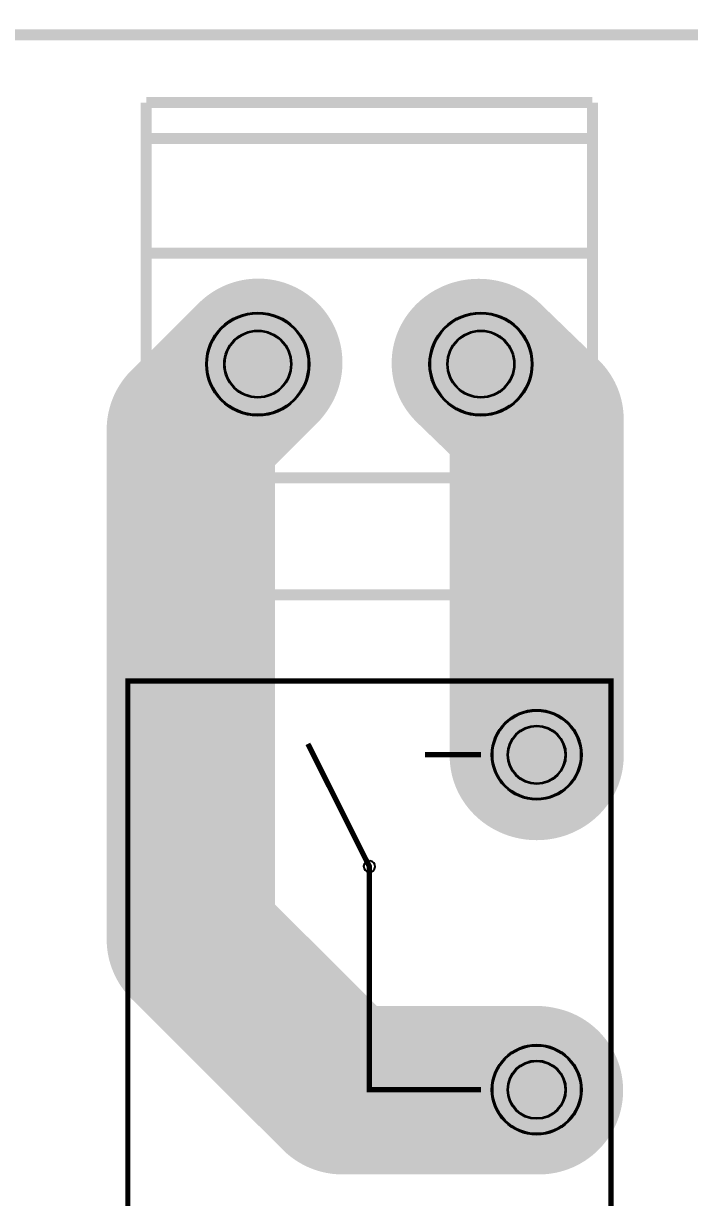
# Model space of a CAD drawing. Extents: x 165 to 5832, y -705 to 3005.
# Drawn here: x 2290 to 2887, y 1953 to 3005 of the extents above; entities that cross this region are included whole.
import ezdxf

# ---------------------------------------------------------------- set-up
doc = ezdxf.new("R2010")
doc.units = 9
for name, color, linetype, true_color in [('BoardOutLine', 7, 'Continuous', 0xff00ff), ('BottomLayer', 7, 'Continuous', 0x0000ff), ('BottomPasteMaskLayer', 7, 'Continuous', 0x800000), ('BottomSolderMaskLayer', 7, 'Continuous', 0xaa00ff), ('Multi-Layer', 7, 'Continuous', 0xc0c0c0), ('TopSilkLayer', 7, 'Continuous', 0xffcc00), ('TopSolderMaskLayer', 7, 'Continuous', 0x800080)]:
    doc.layers.add(name, color=color, linetype=linetype, true_color=true_color)

msp = doc.modelspace()

# ---------------------------------------------------------------- hatches: boundary and pattern name
at = {"layer": 'BottomLayer'}
for points in [[(2750, 1975), (2575, 1975), (2572.546000000002, 1975.0400000000009), (2570.095000000001, 1975.161), (2567.649000000005, 1975.3609999999971), (2565.2109999999957, 1975.6419999999998), (2562.782999999996, 1976.0020000000004), (2560.368000000002, 1976.440999999999), (2557.9690000000046, 1976.9590000000026), (2555.589, 1977.5560000000005), (2553.2289999999994, 1978.2289999999994), (2550.892000000007, 1978.9800000000032), (2548.5810000000056, 1979.8070000000007), (2546.298999999999, 1980.7090000000026), (2544.0469999999987, 1981.6850000000013), (2541.827999999994, 1982.734999999997), (2539.645000000004, 1983.8559999999998), (2537.5, 1985.0480000000025), (2535.394999999997, 1986.3099999999977), (2533.332000000002, 1987.6399999999994), (2531.3139999999985, 1989.036), (2529.3430000000008, 1990.4979999999996), (2527.421000000002, 1992.0240000000013), (2525.548999999999, 1993.6119999999974), (2523.7309999999998, 1995.2599999999984), (2521.967000000004, 1996.9670000000006), (2386.967000000004, 2131.9670000000006), (2385.2599999999948, 2133.7309999999998), (2383.612000000001, 2135.548999999999), (2382.024000000005, 2137.4209999999985), (2380.4979999999996, 2139.3430000000008), (2379.035999999993, 2141.314000000002), (2377.6399999999994, 2143.332000000002), (2376.310000000005, 2145.394999999997), (2375.047999999995, 2147.5), (2373.8559999999998, 2149.6450000000004), (2372.7350000000006, 2151.8280000000013), (2371.6849999999977, 2154.0469999999987), (2370.7089999999953, 2156.298999999999), (2369.8070000000007, 2158.5809999999983), (2368.980000000003, 2160.892), (2368.2289999999994, 2163.2289999999994), (2367.556000000004, 2165.589), (2366.9589999999953, 2167.9689999999973), (2366.441000000006, 2170.3679999999986), (2366.0020000000004, 2172.7829999999994), (2365.642, 2175.2109999999993), (2365.3610000000044, 2177.6490000000013), (2365.161, 2180.095000000001), (2365.040000000001, 2182.546000000002), (2365, 2185), (2365, 2640), (2365.040000000001, 2642.453999999998), (2365.161, 2644.904999999999), (2365.3610000000044, 2647.3509999999987), (2365.642, 2649.7890000000007), (2366.0020000000004, 2652.2170000000006), (2366.441000000006, 2654.6320000000014), (2366.9589999999953, 2657.0310000000027), (2367.556000000004, 2659.411), (2368.2289999999994, 2661.7710000000006), (2368.980000000003, 2664.108), (2369.8070000000007, 2666.4190000000017), (2370.7089999999953, 2668.701000000001), (2371.6849999999977, 2670.9530000000013), (2372.7350000000006, 2673.1719999999987), (2373.8559999999998, 2675.3549999999996), (2375.047999999995, 2677.5), (2376.310000000005, 2679.605000000003), (2377.6399999999994, 2681.667999999998), (2379.035999999993, 2683.685999999998), (2380.4979999999996, 2685.6569999999992), (2382.024000000005, 2687.5790000000015), (2383.612000000001, 2689.451000000001), (2385.2599999999948, 2691.2690000000002), (2386.967000000004, 2693.0329999999994), (2446.967000000004, 2753.0329999999994), (2448.7309999999998, 2754.7400000000016), (2450.548999999999, 2756.3880000000026), (2452.421000000002, 2757.9759999999987), (2454.3430000000008, 2759.501), (2456.3139999999985, 2760.964), (2458.332000000002, 2762.3600000000006), (2460.394999999997, 2763.6900000000023), (2462.5, 2764.9519999999975), (2464.645000000004, 2766.1440000000002), (2466.827999999994, 2767.265000000003), (2469.0469999999987, 2768.3149999999987), (2471.298999999999, 2769.2909999999974), (2473.5810000000056, 2770.1929999999993), (2475.892000000007, 2771.019999999997), (2478.2289999999994, 2771.7710000000006), (2480.589, 2772.4439999999995), (2482.9690000000046, 2773.0409999999974), (2485.368000000002, 2773.559000000001), (2487.782999999996, 2773.9979999999996), (2490.2109999999957, 2774.358), (2492.649000000005, 2774.639000000003), (2495.095000000001, 2774.839), (2497.546000000002, 2774.959999999999), (2500, 2775), (2502.453999999998, 2774.959999999999), (2504.904999999999, 2774.839), (2507.350999999995, 2774.639000000003), (2509.7890000000043, 2774.358), (2512.217000000004, 2773.9979999999996), (2514.631999999998, 2773.559000000001), (2517.0309999999954, 2773.0409999999974), (2519.411, 2772.4439999999995), (2521.7710000000006, 2771.7710000000006), (2524.107999999993, 2771.019999999997), (2526.4189999999944, 2770.1929999999993), (2528.701000000001, 2769.2909999999974), (2530.9530000000013, 2768.3149999999987), (2533.172000000006, 2767.265000000003), (2535.354999999996, 2766.1440000000002), (2537.5, 2764.9519999999975), (2539.605000000003, 2763.6900000000023), (2541.667999999998, 2762.3600000000006), (2543.6860000000015, 2760.9630000000034), (2545.6569999999992, 2759.501), (2547.578999999998, 2757.9759999999987), (2549.451000000001, 2756.3880000000026), (2551.2690000000002, 2754.7400000000016), (2553.032999999996, 2753.0329999999994), (2554.7400000000052, 2751.2690000000002), (2556.387999999999, 2749.451000000001), (2557.975999999995, 2747.5790000000015), (2559.501000000004, 2745.6569999999992), (2560.9630000000034, 2743.685999999998), (2562.3600000000006, 2741.667999999998), (2563.689999999995, 2739.605000000003), (2564.952000000005, 2737.5), (2566.1440000000002, 2735.3549999999996), (2567.2649999999994, 2733.1719999999987), (2568.3150000000023, 2730.9530000000013), (2569.2910000000047, 2728.701000000001), (2570.1929999999993, 2726.4190000000017), (2571.019999999997, 2724.108), (2571.7710000000006, 2721.7710000000006), (2572.443999999996, 2719.411), (2573.0410000000047, 2717.0310000000027), (2573.558999999994, 2714.6320000000014), (2573.9979999999996, 2712.2170000000006), (2574.358, 2709.7890000000007), (2574.6389999999956, 2707.3509999999987), (2574.839, 2704.904999999999), (2574.959999999999, 2702.453999999998), (2575, 2700), (2574.959999999999, 2697.546000000002), (2574.839, 2695.095000000001), (2574.6389999999956, 2692.6490000000013), (2574.358, 2690.2109999999993), (2573.9979999999996, 2687.7829999999994), (2573.558999999994, 2685.3679999999986), (2573.0410000000047, 2682.9689999999973), (2572.443999999996, 2680.589), (2571.7710000000006, 2678.2289999999994), (2571.019999999997, 2675.892), (2570.1929999999993, 2673.5809999999983), (2569.2910000000047, 2671.298999999999), (2568.3150000000023, 2669.0469999999987), (2567.2649999999994, 2666.8280000000013), (2566.1440000000002, 2664.6450000000004), (2564.952000000005, 2662.5), (2563.689999999995, 2660.394999999997), (2562.3600000000006, 2658.332000000002), (2560.964000000007, 2656.314000000002), (2559.501000000004, 2654.3430000000008), (2557.975999999995, 2652.4209999999985), (2556.387999999999, 2650.548999999999), (2554.7400000000052, 2648.7309999999998), (2553.032999999996, 2646.9670000000006), (2515, 2608.934000000001), (2515, 2216.065999999999), (2606.065999999999, 2125), (2750, 2125), (2752.453999999998, 2124.959999999999), (2754.904999999999, 2124.839), (2757.350999999995, 2124.639000000003), (2759.7890000000043, 2124.358), (2762.217000000004, 2123.9979999999996), (2764.631999999998, 2123.559000000001), (2767.0309999999954, 2123.0409999999974), (2769.411, 2122.4439999999995), (2771.7710000000006, 2121.7710000000006), (2774.107999999993, 2121.019999999997), (2776.4189999999944, 2120.1929999999993), (2778.701000000001, 2119.2909999999974), (2780.9530000000013, 2118.3149999999987), (2783.172000000006, 2117.265000000003), (2785.354999999996, 2116.1440000000002), (2787.5, 2114.9519999999975), (2789.605000000003, 2113.6900000000023), (2791.667999999998, 2112.3600000000006), (2793.6860000000015, 2110.964), (2795.6569999999992, 2109.5020000000004), (2797.578999999998, 2107.9759999999987), (2799.451000000001, 2106.3880000000026), (2801.2690000000002, 2104.7400000000016), (2803.032999999996, 2103.0329999999994), (2804.7400000000052, 2101.2690000000002), (2806.387999999999, 2099.451000000001), (2807.975999999995, 2097.5790000000015), (2809.5020000000004, 2095.6569999999992), (2810.964000000007, 2093.685999999998), (2812.3600000000006, 2091.667999999998), (2813.689999999995, 2089.605000000003), (2814.952000000005, 2087.5), (2816.1440000000002, 2085.3549999999996), (2817.2649999999994, 2083.1719999999987), (2818.3150000000023, 2080.9530000000013), (2819.2910000000047, 2078.701000000001), (2820.1929999999993, 2076.4190000000017), (2821.019999999997, 2074.108), (2821.7710000000006, 2071.7710000000006), (2822.443999999996, 2069.411), (2823.0410000000047, 2067.0310000000027), (2823.558999999994, 2064.6320000000014), (2823.9979999999996, 2062.2170000000006), (2824.358, 2059.7890000000007), (2824.6389999999956, 2057.3509999999987), (2824.839, 2054.904999999999), (2824.959999999999, 2052.453999999998), (2825, 2050), (2824.959999999999, 2047.546000000002), (2824.839, 2045.0950000000012), (2824.6389999999956, 2042.6490000000013), (2824.358, 2040.2109999999993), (2823.9979999999996, 2037.7829999999994), (2823.558999999994, 2035.3679999999986), (2823.0410000000047, 2032.9689999999973), (2822.443999999996, 2030.589), (2821.7710000000006, 2028.2289999999994), (2821.019999999997, 2025.8919999999998), (2820.1929999999993, 2023.5809999999983), (2819.2910000000047, 2021.298999999999), (2818.3150000000023, 2019.0469999999987), (2817.2649999999994, 2016.8280000000013), (2816.1440000000002, 2014.6450000000004), (2814.952000000005, 2012.5), (2813.689999999995, 2010.3949999999968), (2812.3600000000006, 2008.3320000000022), (2810.964000000007, 2006.3140000000021), (2809.5020000000004, 2004.3430000000008), (2807.975999999995, 2002.4209999999985), (2806.387999999999, 2000.548999999999), (2804.7400000000052, 1998.7309999999998), (2803.032999999996, 1996.9670000000006), (2801.2690000000002, 1995.2599999999984), (2799.451000000001, 1993.6119999999974), (2797.578999999998, 1992.0240000000013), (2795.6569999999992, 1990.4979999999996), (2793.6860000000015, 1989.036), (2791.667999999998, 1987.6399999999994), (2789.605000000003, 1986.3099999999977), (2787.5, 1985.0480000000025), (2785.354999999996, 1983.8559999999998), (2783.172000000006, 1982.734999999997), (2780.9530000000013, 1981.6850000000013), (2778.701000000001, 1980.7090000000026), (2776.4189999999944, 1979.8070000000007), (2774.107999999993, 1978.9800000000032), (2771.7710000000006, 1978.2289999999994), (2769.411, 1977.5560000000005), (2767.0309999999954, 1976.9590000000026), (2764.631999999998, 1976.440999999999), (2762.217000000004, 1976.0020000000004), (2759.7890000000043, 1975.6419999999998), (2757.350999999995, 1975.3609999999971), (2754.904999999999, 1975.161), (2752.453999999998, 1975.0400000000009), (2750, 1975)], [(2675, 2350), (2675, 2618.9289999999964), (2646.9619999999995, 2646.9670000000006), (2645.2549999999974, 2648.7309999999998), (2643.6070000000036, 2650.548999999999), (2642.0190000000002, 2652.4209999999985), (2640.493999999999, 2654.3430000000008), (2639.0310000000027, 2656.314000000002), (2637.635000000002, 2658.332000000002), (2636.3050000000003, 2660.394999999997), (2635.042999999998, 2662.5), (2633.8510000000024, 2664.6450000000004), (2632.730000000003, 2666.8280000000013), (2631.679999999993, 2669.0469999999987), (2630.703999999998, 2671.298999999999), (2629.801999999996, 2673.5809999999983), (2628.9749999999985, 2675.892), (2628.224000000002, 2678.2289999999994), (2627.5510000000068, 2680.589), (2626.953999999998, 2682.9689999999973), (2626.4360000000015, 2685.3679999999986), (2625.9969999999958, 2687.7829999999994), (2625.636999999995, 2690.2109999999993), (2625.3559999999998, 2692.6490000000013), (2625.1559999999954, 2695.095000000001), (2625.034999999996, 2697.546000000002), (2624.9949999999953, 2700), (2625.034999999996, 2702.453999999998), (2625.1559999999954, 2704.904999999999), (2625.3559999999998, 2707.3509999999987), (2625.636999999995, 2709.7890000000007), (2625.9969999999958, 2712.2170000000006), (2626.4360000000015, 2714.6320000000014), (2626.953999999998, 2717.0310000000027), (2627.5510000000068, 2719.411), (2628.224000000002, 2721.7710000000006), (2628.9749999999985, 2724.108), (2629.801999999996, 2726.4190000000017), (2630.703999999998, 2728.701000000001), (2631.679999999993, 2730.9530000000013), (2632.730000000003, 2733.1719999999987), (2633.8510000000024, 2735.3549999999996), (2635.042999999998, 2737.5), (2636.3050000000003, 2739.605000000003), (2637.635000000002, 2741.667999999998), (2639.0319999999992, 2743.685999999998), (2640.493999999999, 2745.6569999999992), (2642.0190000000002, 2747.5790000000015), (2643.6070000000036, 2749.451000000001), (2645.2549999999974, 2751.2690000000002), (2646.9619999999995, 2753.0329999999994), (2648.725999999995, 2754.7400000000016), (2650.5440000000017, 2756.3880000000026), (2652.4160000000047, 2757.9759999999987), (2654.337999999996, 2759.501), (2656.309000000001, 2760.9630000000034), (2658.3269999999975, 2762.3600000000006), (2660.3899999999994, 2763.6900000000023), (2662.4949999999953, 2764.9519999999975), (2664.6399999999994, 2766.1440000000002), (2666.823000000004, 2767.265000000003), (2669.0420000000013, 2768.3149999999987), (2671.2939999999944, 2769.2909999999974), (2673.576000000001, 2770.1929999999993), (2675.8870000000024, 2771.019999999997), (2678.224000000002, 2771.7710000000006), (2680.5840000000026, 2772.4439999999995), (2682.964, 2773.0409999999974), (2685.3629999999976, 2773.559000000001), (2687.7779999999984, 2773.9979999999996), (2690.2059999999983, 2774.358), (2692.6440000000002, 2774.639000000003), (2695.0899999999965, 2774.839), (2697.5409999999974, 2774.959999999999), (2699.9949999999953, 2775), (2702.4489999999932, 2774.959999999999), (2704.899999999994, 2774.839), (2707.3459999999977, 2774.639000000003), (2709.7839999999997, 2774.358), (2712.2119999999995, 2773.9979999999996), (2714.6270000000004, 2773.559000000001), (2717.025999999998, 2773.0409999999974), (2719.4060000000027, 2772.4439999999995), (2721.765999999996, 2771.7710000000006), (2724.1029999999955, 2771.019999999997), (2726.4140000000043, 2770.1929999999993), (2728.6959999999963, 2769.2909999999974), (2730.9479999999967, 2768.3149999999987), (2733.1670000000013, 2767.265000000003), (2735.3499999999985, 2766.1440000000002), (2737.4949999999953, 2764.9519999999975), (2739.5999999999985, 2763.6900000000023), (2741.6630000000005, 2762.3600000000006), (2743.680999999997, 2760.964), (2745.652000000002, 2759.501), (2747.574000000008, 2757.9759999999987), (2749.4459999999963, 2756.3880000000026), (2751.264000000003, 2754.7400000000016), (2753.0280000000057, 2753.0329999999994), (2803.032999999996, 2703.0279999999984), (2804.7400000000052, 2701.264000000003), (2806.387999999999, 2699.4459999999963), (2807.975999999995, 2697.5740000000005), (2809.5020000000004, 2695.652000000002), (2810.964000000007, 2693.6810000000005), (2812.3600000000006, 2691.6630000000005), (2813.689999999995, 2689.5999999999985), (2814.952000000005, 2687.494999999999), (2816.1440000000002, 2685.3499999999985), (2817.2649999999994, 2683.1669999999976), (2818.3150000000023, 2680.9479999999967), (2819.2910000000047, 2678.696), (2820.1929999999993, 2676.4140000000007), (2821.019999999997, 2674.102999999999), (2821.7710000000006, 2671.765999999996), (2822.443999999996, 2669.405999999999), (2823.0410000000047, 2667.0260000000017), (2823.558999999994, 2664.6270000000004), (2823.9979999999996, 2662.2119999999995), (2824.358, 2659.7839999999997), (2824.6389999999956, 2657.3459999999977), (2824.839, 2654.899999999998), (2824.959999999999, 2652.4490000000005), (2825, 2649.994999999999), (2825, 2350), (2824.959999999999, 2347.546000000002), (2824.839, 2345.095000000001), (2824.6389999999956, 2342.6490000000013), (2824.358, 2340.2109999999993), (2823.9979999999996, 2337.7829999999994), (2823.558999999994, 2335.3679999999986), (2823.0410000000047, 2332.9689999999973), (2822.443999999996, 2330.589), (2821.7710000000006, 2328.2289999999994), (2821.019999999997, 2325.892), (2820.1929999999993, 2323.5809999999983), (2819.2910000000047, 2321.298999999999), (2818.3150000000023, 2319.0469999999987), (2817.2649999999994, 2316.8280000000013), (2816.1440000000002, 2314.6450000000004), (2814.952000000005, 2312.5), (2813.689999999995, 2310.394999999997), (2812.3600000000006, 2308.332000000002), (2810.964000000007, 2306.314000000002), (2809.5020000000004, 2304.3430000000008), (2807.975999999995, 2302.4209999999985), (2806.387999999999, 2300.548999999999), (2804.7400000000052, 2298.7309999999998), (2803.032999999996, 2296.9670000000006), (2801.2690000000002, 2295.2599999999984), (2799.451000000001, 2293.6119999999974), (2797.578999999998, 2292.0240000000013), (2795.6569999999992, 2290.4979999999996), (2793.6860000000015, 2289.036), (2791.667999999998, 2287.6399999999994), (2789.605000000003, 2286.3099999999977), (2787.5, 2285.0480000000025), (2785.354999999996, 2283.8559999999998), (2783.172000000006, 2282.734999999997), (2780.9530000000013, 2281.6850000000013), (2778.701000000001, 2280.7090000000026), (2776.4189999999944, 2279.8070000000007), (2774.107999999993, 2278.980000000003), (2771.7710000000006, 2278.2289999999994), (2769.411, 2277.5560000000005), (2767.0309999999954, 2276.9590000000026), (2764.631999999998, 2276.440999999999), (2762.217000000004, 2276.0020000000004), (2759.7890000000043, 2275.642), (2757.350999999995, 2275.360999999997), (2754.904999999999, 2275.161), (2752.453999999998, 2275.040000000001), (2750, 2275), (2747.546000000002, 2275.040000000001), (2745.095000000001, 2275.161), (2742.649000000005, 2275.360999999997), (2740.2109999999957, 2275.642), (2737.782999999996, 2276.0020000000004), (2735.368000000002, 2276.440999999999), (2732.9690000000046, 2276.9590000000026), (2730.589, 2277.5560000000005), (2728.2289999999994, 2278.2289999999994), (2725.892000000007, 2278.980000000003), (2723.5810000000056, 2279.8070000000007), (2721.298999999999, 2280.7090000000026), (2719.0469999999987, 2281.6850000000013), (2716.827999999994, 2282.734999999997), (2714.645000000004, 2283.8559999999998), (2712.5, 2285.0480000000025), (2710.394999999997, 2286.3099999999977), (2708.332000000002, 2287.6399999999994), (2706.3139999999985, 2289.036), (2704.3430000000008, 2290.4979999999996), (2702.421000000002, 2292.0240000000013), (2700.548999999999, 2293.6119999999974), (2698.7309999999998, 2295.2599999999984), (2696.967000000004, 2296.9670000000006), (2695.2599999999948, 2298.7309999999998), (2693.612000000001, 2300.548999999999), (2692.024000000005, 2302.4209999999985), (2690.4979999999996, 2304.3430000000008), (2689.035999999993, 2306.314000000002), (2687.6399999999994, 2308.332000000002), (2686.310000000005, 2310.394999999997), (2685.047999999995, 2312.5), (2683.8559999999998, 2314.6450000000004), (2682.7350000000006, 2316.8280000000013), (2681.6849999999977, 2319.0469999999987), (2680.7089999999953, 2321.298999999999), (2679.8070000000007, 2323.5809999999983), (2678.980000000003, 2325.892), (2678.2289999999994, 2328.2289999999994), (2677.556000000004, 2330.589), (2676.9589999999953, 2332.9689999999973), (2676.441000000006, 2335.3679999999986), (2676.0020000000004, 2337.7829999999994), (2675.642, 2340.2109999999993), (2675.3610000000044, 2342.6490000000013), (2675.161, 2345.095000000001), (2675.040000000001, 2347.546000000002), (2675, 2350)]]:
    msp.add_hatch(color=256, dxfattribs=at).paths.add_polyline_path(points)
at = {"layer": 'BottomPasteMaskLayer'}
for points in [[(2750, 1975), (2575, 1975), (2572.546000000002, 1975.0400000000009), (2570.095000000001, 1975.161), (2567.649000000005, 1975.3609999999971), (2565.2109999999957, 1975.6419999999998), (2562.782999999996, 1976.0020000000004), (2560.368000000002, 1976.440999999999), (2557.9690000000046, 1976.9590000000026), (2555.589, 1977.5560000000005), (2553.2289999999994, 1978.2289999999994), (2550.892000000007, 1978.9800000000032), (2548.5810000000056, 1979.8070000000007), (2546.298999999999, 1980.7090000000026), (2544.0469999999987, 1981.6850000000013), (2541.827999999994, 1982.734999999997), (2539.645000000004, 1983.8559999999998), (2537.5, 1985.0480000000025), (2535.394999999997, 1986.3099999999977), (2533.332000000002, 1987.6399999999994), (2531.3139999999985, 1989.036), (2529.3430000000008, 1990.4979999999996), (2527.421000000002, 1992.0240000000013), (2525.548999999999, 1993.6119999999974), (2523.7309999999998, 1995.2599999999984), (2521.967000000004, 1996.9670000000006), (2386.967000000004, 2131.9670000000006), (2385.2599999999948, 2133.7309999999998), (2383.612000000001, 2135.548999999999), (2382.024000000005, 2137.4209999999985), (2380.4979999999996, 2139.3430000000008), (2379.035999999993, 2141.314000000002), (2377.6399999999994, 2143.332000000002), (2376.310000000005, 2145.394999999997), (2375.047999999995, 2147.5), (2373.8559999999998, 2149.6450000000004), (2372.7350000000006, 2151.8280000000013), (2371.6849999999977, 2154.0469999999987), (2370.7089999999953, 2156.298999999999), (2369.8070000000007, 2158.5809999999983), (2368.980000000003, 2160.892), (2368.2289999999994, 2163.2289999999994), (2367.556000000004, 2165.589), (2366.9589999999953, 2167.9689999999973), (2366.441000000006, 2170.3679999999986), (2366.0020000000004, 2172.7829999999994), (2365.642, 2175.2109999999993), (2365.3610000000044, 2177.6490000000013), (2365.161, 2180.095000000001), (2365.040000000001, 2182.546000000002), (2365, 2185), (2365, 2640), (2365.040000000001, 2642.453999999998), (2365.161, 2644.904999999999), (2365.3610000000044, 2647.3509999999987), (2365.642, 2649.7890000000007), (2366.0020000000004, 2652.2170000000006), (2366.441000000006, 2654.6320000000014), (2366.9589999999953, 2657.0310000000027), (2367.556000000004, 2659.411), (2368.2289999999994, 2661.7710000000006), (2368.980000000003, 2664.108), (2369.8070000000007, 2666.4190000000017), (2370.7089999999953, 2668.701000000001), (2371.6849999999977, 2670.9530000000013), (2372.7350000000006, 2673.1719999999987), (2373.8559999999998, 2675.3549999999996), (2375.047999999995, 2677.5), (2376.310000000005, 2679.605000000003), (2377.6399999999994, 2681.667999999998), (2379.035999999993, 2683.685999999998), (2380.4979999999996, 2685.6569999999992), (2382.024000000005, 2687.5790000000015), (2383.612000000001, 2689.451000000001), (2385.2599999999948, 2691.2690000000002), (2386.967000000004, 2693.0329999999994), (2446.967000000004, 2753.0329999999994), (2448.7309999999998, 2754.7400000000016), (2450.548999999999, 2756.3880000000026), (2452.421000000002, 2757.9759999999987), (2454.3430000000008, 2759.501), (2456.3139999999985, 2760.964), (2458.332000000002, 2762.3600000000006), (2460.394999999997, 2763.6900000000023), (2462.5, 2764.9519999999975), (2464.645000000004, 2766.1440000000002), (2466.827999999994, 2767.265000000003), (2469.0469999999987, 2768.3149999999987), (2471.298999999999, 2769.2909999999974), (2473.5810000000056, 2770.1929999999993), (2475.892000000007, 2771.019999999997), (2478.2289999999994, 2771.7710000000006), (2480.589, 2772.4439999999995), (2482.9690000000046, 2773.0409999999974), (2485.368000000002, 2773.559000000001), (2487.782999999996, 2773.9979999999996), (2490.2109999999957, 2774.358), (2492.649000000005, 2774.639000000003), (2495.095000000001, 2774.839), (2497.546000000002, 2774.959999999999), (2500, 2775), (2502.453999999998, 2774.959999999999), (2504.904999999999, 2774.839), (2507.350999999995, 2774.639000000003), (2509.7890000000043, 2774.358), (2512.217000000004, 2773.9979999999996), (2514.631999999998, 2773.559000000001), (2517.0309999999954, 2773.0409999999974), (2519.411, 2772.4439999999995), (2521.7710000000006, 2771.7710000000006), (2524.107999999993, 2771.019999999997), (2526.4189999999944, 2770.1929999999993), (2528.701000000001, 2769.2909999999974), (2530.9530000000013, 2768.3149999999987), (2533.172000000006, 2767.265000000003), (2535.354999999996, 2766.1440000000002), (2537.5, 2764.9519999999975), (2539.605000000003, 2763.6900000000023), (2541.667999999998, 2762.3600000000006), (2543.6860000000015, 2760.9630000000034), (2545.6569999999992, 2759.501), (2547.578999999998, 2757.9759999999987), (2549.451000000001, 2756.3880000000026), (2551.2690000000002, 2754.7400000000016), (2553.032999999996, 2753.0329999999994), (2554.7400000000052, 2751.2690000000002), (2556.387999999999, 2749.451000000001), (2557.975999999995, 2747.5790000000015), (2559.501000000004, 2745.6569999999992), (2560.9630000000034, 2743.685999999998), (2562.3600000000006, 2741.667999999998), (2563.689999999995, 2739.605000000003), (2564.952000000005, 2737.5), (2566.1440000000002, 2735.3549999999996), (2567.2649999999994, 2733.1719999999987), (2568.3150000000023, 2730.9530000000013), (2569.2910000000047, 2728.701000000001), (2570.1929999999993, 2726.4190000000017), (2571.019999999997, 2724.108), (2571.7710000000006, 2721.7710000000006), (2572.443999999996, 2719.411), (2573.0410000000047, 2717.0310000000027), (2573.558999999994, 2714.6320000000014), (2573.9979999999996, 2712.2170000000006), (2574.358, 2709.7890000000007), (2574.6389999999956, 2707.3509999999987), (2574.839, 2704.904999999999), (2574.959999999999, 2702.453999999998), (2575, 2700), (2574.959999999999, 2697.546000000002), (2574.839, 2695.095000000001), (2574.6389999999956, 2692.6490000000013), (2574.358, 2690.2109999999993), (2573.9979999999996, 2687.7829999999994), (2573.558999999994, 2685.3679999999986), (2573.0410000000047, 2682.9689999999973), (2572.443999999996, 2680.589), (2571.7710000000006, 2678.2289999999994), (2571.019999999997, 2675.892), (2570.1929999999993, 2673.5809999999983), (2569.2910000000047, 2671.298999999999), (2568.3150000000023, 2669.0469999999987), (2567.2649999999994, 2666.8280000000013), (2566.1440000000002, 2664.6450000000004), (2564.952000000005, 2662.5), (2563.689999999995, 2660.394999999997), (2562.3600000000006, 2658.332000000002), (2560.964000000007, 2656.314000000002), (2559.501000000004, 2654.3430000000008), (2557.975999999995, 2652.4209999999985), (2556.387999999999, 2650.548999999999), (2554.7400000000052, 2648.7309999999998), (2553.032999999996, 2646.9670000000006), (2515, 2608.934000000001), (2515, 2216.065999999999), (2606.065999999999, 2125), (2750, 2125), (2752.453999999998, 2124.959999999999), (2754.904999999999, 2124.839), (2757.350999999995, 2124.639000000003), (2759.7890000000043, 2124.358), (2762.217000000004, 2123.9979999999996), (2764.631999999998, 2123.559000000001), (2767.0309999999954, 2123.0409999999974), (2769.411, 2122.4439999999995), (2771.7710000000006, 2121.7710000000006), (2774.107999999993, 2121.019999999997), (2776.4189999999944, 2120.1929999999993), (2778.701000000001, 2119.2909999999974), (2780.9530000000013, 2118.3149999999987), (2783.172000000006, 2117.265000000003), (2785.354999999996, 2116.1440000000002), (2787.5, 2114.9519999999975), (2789.605000000003, 2113.6900000000023), (2791.667999999998, 2112.3600000000006), (2793.6860000000015, 2110.964), (2795.6569999999992, 2109.5020000000004), (2797.578999999998, 2107.9759999999987), (2799.451000000001, 2106.3880000000026), (2801.2690000000002, 2104.7400000000016), (2803.032999999996, 2103.0329999999994), (2804.7400000000052, 2101.2690000000002), (2806.387999999999, 2099.451000000001), (2807.975999999995, 2097.5790000000015), (2809.5020000000004, 2095.6569999999992), (2810.964000000007, 2093.685999999998), (2812.3600000000006, 2091.667999999998), (2813.689999999995, 2089.605000000003), (2814.952000000005, 2087.5), (2816.1440000000002, 2085.3549999999996), (2817.2649999999994, 2083.1719999999987), (2818.3150000000023, 2080.9530000000013), (2819.2910000000047, 2078.701000000001), (2820.1929999999993, 2076.4190000000017), (2821.019999999997, 2074.108), (2821.7710000000006, 2071.7710000000006), (2822.443999999996, 2069.411), (2823.0410000000047, 2067.0310000000027), (2823.558999999994, 2064.6320000000014), (2823.9979999999996, 2062.2170000000006), (2824.358, 2059.7890000000007), (2824.6389999999956, 2057.3509999999987), (2824.839, 2054.904999999999), (2824.959999999999, 2052.453999999998), (2825, 2050), (2824.959999999999, 2047.546000000002), (2824.839, 2045.0950000000012), (2824.6389999999956, 2042.6490000000013), (2824.358, 2040.2109999999993), (2823.9979999999996, 2037.7829999999994), (2823.558999999994, 2035.3679999999986), (2823.0410000000047, 2032.9689999999973), (2822.443999999996, 2030.589), (2821.7710000000006, 2028.2289999999994), (2821.019999999997, 2025.8919999999998), (2820.1929999999993, 2023.5809999999983), (2819.2910000000047, 2021.298999999999), (2818.3150000000023, 2019.0469999999987), (2817.2649999999994, 2016.8280000000013), (2816.1440000000002, 2014.6450000000004), (2814.952000000005, 2012.5), (2813.689999999995, 2010.3949999999968), (2812.3600000000006, 2008.3320000000022), (2810.964000000007, 2006.3140000000021), (2809.5020000000004, 2004.3430000000008), (2807.975999999995, 2002.4209999999985), (2806.387999999999, 2000.548999999999), (2804.7400000000052, 1998.7309999999998), (2803.032999999996, 1996.9670000000006), (2801.2690000000002, 1995.2599999999984), (2799.451000000001, 1993.6119999999974), (2797.578999999998, 1992.0240000000013), (2795.6569999999992, 1990.4979999999996), (2793.6860000000015, 1989.036), (2791.667999999998, 1987.6399999999994), (2789.605000000003, 1986.3099999999977), (2787.5, 1985.0480000000025), (2785.354999999996, 1983.8559999999998), (2783.172000000006, 1982.734999999997), (2780.9530000000013, 1981.6850000000013), (2778.701000000001, 1980.7090000000026), (2776.4189999999944, 1979.8070000000007), (2774.107999999993, 1978.9800000000032), (2771.7710000000006, 1978.2289999999994), (2769.411, 1977.5560000000005), (2767.0309999999954, 1976.9590000000026), (2764.631999999998, 1976.440999999999), (2762.217000000004, 1976.0020000000004), (2759.7890000000043, 1975.6419999999998), (2757.350999999995, 1975.3609999999971), (2754.904999999999, 1975.161), (2752.453999999998, 1975.0400000000009), (2750, 1975)], [(2675, 2350), (2675, 2618.9289999999964), (2646.9619999999995, 2646.9670000000006), (2645.2549999999974, 2648.7309999999998), (2643.6070000000036, 2650.548999999999), (2642.0190000000002, 2652.4209999999985), (2640.493999999999, 2654.3430000000008), (2639.0310000000027, 2656.314000000002), (2637.635000000002, 2658.332000000002), (2636.3050000000003, 2660.394999999997), (2635.042999999998, 2662.5), (2633.8510000000024, 2664.6450000000004), (2632.730000000003, 2666.8280000000013), (2631.679999999993, 2669.0469999999987), (2630.703999999998, 2671.298999999999), (2629.801999999996, 2673.5809999999983), (2628.9749999999985, 2675.892), (2628.224000000002, 2678.2289999999994), (2627.5510000000068, 2680.589), (2626.953999999998, 2682.9689999999973), (2626.4360000000015, 2685.3679999999986), (2625.9969999999958, 2687.7829999999994), (2625.636999999995, 2690.2109999999993), (2625.3559999999998, 2692.6490000000013), (2625.1559999999954, 2695.095000000001), (2625.034999999996, 2697.546000000002), (2624.9949999999953, 2700), (2625.034999999996, 2702.453999999998), (2625.1559999999954, 2704.904999999999), (2625.3559999999998, 2707.3509999999987), (2625.636999999995, 2709.7890000000007), (2625.9969999999958, 2712.2170000000006), (2626.4360000000015, 2714.6320000000014), (2626.953999999998, 2717.0310000000027), (2627.5510000000068, 2719.411), (2628.224000000002, 2721.7710000000006), (2628.9749999999985, 2724.108), (2629.801999999996, 2726.4190000000017), (2630.703999999998, 2728.701000000001), (2631.679999999993, 2730.9530000000013), (2632.730000000003, 2733.1719999999987), (2633.8510000000024, 2735.3549999999996), (2635.042999999998, 2737.5), (2636.3050000000003, 2739.605000000003), (2637.635000000002, 2741.667999999998), (2639.0319999999992, 2743.685999999998), (2640.493999999999, 2745.6569999999992), (2642.0190000000002, 2747.5790000000015), (2643.6070000000036, 2749.451000000001), (2645.2549999999974, 2751.2690000000002), (2646.9619999999995, 2753.0329999999994), (2648.725999999995, 2754.7400000000016), (2650.5440000000017, 2756.3880000000026), (2652.4160000000047, 2757.9759999999987), (2654.337999999996, 2759.501), (2656.309000000001, 2760.9630000000034), (2658.3269999999975, 2762.3600000000006), (2660.3899999999994, 2763.6900000000023), (2662.4949999999953, 2764.9519999999975), (2664.6399999999994, 2766.1440000000002), (2666.823000000004, 2767.265000000003), (2669.0420000000013, 2768.3149999999987), (2671.2939999999944, 2769.2909999999974), (2673.576000000001, 2770.1929999999993), (2675.8870000000024, 2771.019999999997), (2678.224000000002, 2771.7710000000006), (2680.5840000000026, 2772.4439999999995), (2682.964, 2773.0409999999974), (2685.3629999999976, 2773.559000000001), (2687.7779999999984, 2773.9979999999996), (2690.2059999999983, 2774.358), (2692.6440000000002, 2774.639000000003), (2695.0899999999965, 2774.839), (2697.5409999999974, 2774.959999999999), (2699.9949999999953, 2775), (2702.4489999999932, 2774.959999999999), (2704.899999999994, 2774.839), (2707.3459999999977, 2774.639000000003), (2709.7839999999997, 2774.358), (2712.2119999999995, 2773.9979999999996), (2714.6270000000004, 2773.559000000001), (2717.025999999998, 2773.0409999999974), (2719.4060000000027, 2772.4439999999995), (2721.765999999996, 2771.7710000000006), (2724.1029999999955, 2771.019999999997), (2726.4140000000043, 2770.1929999999993), (2728.6959999999963, 2769.2909999999974), (2730.9479999999967, 2768.3149999999987), (2733.1670000000013, 2767.265000000003), (2735.3499999999985, 2766.1440000000002), (2737.4949999999953, 2764.9519999999975), (2739.5999999999985, 2763.6900000000023), (2741.6630000000005, 2762.3600000000006), (2743.680999999997, 2760.964), (2745.652000000002, 2759.501), (2747.574000000008, 2757.9759999999987), (2749.4459999999963, 2756.3880000000026), (2751.264000000003, 2754.7400000000016), (2753.0280000000057, 2753.0329999999994), (2803.032999999996, 2703.0279999999984), (2804.7400000000052, 2701.264000000003), (2806.387999999999, 2699.4459999999963), (2807.975999999995, 2697.5740000000005), (2809.5020000000004, 2695.652000000002), (2810.964000000007, 2693.6810000000005), (2812.3600000000006, 2691.6630000000005), (2813.689999999995, 2689.5999999999985), (2814.952000000005, 2687.494999999999), (2816.1440000000002, 2685.3499999999985), (2817.2649999999994, 2683.1669999999976), (2818.3150000000023, 2680.9479999999967), (2819.2910000000047, 2678.696), (2820.1929999999993, 2676.4140000000007), (2821.019999999997, 2674.102999999999), (2821.7710000000006, 2671.765999999996), (2822.443999999996, 2669.405999999999), (2823.0410000000047, 2667.0260000000017), (2823.558999999994, 2664.6270000000004), (2823.9979999999996, 2662.2119999999995), (2824.358, 2659.7839999999997), (2824.6389999999956, 2657.3459999999977), (2824.839, 2654.899999999998), (2824.959999999999, 2652.4490000000005), (2825, 2649.994999999999), (2825, 2350), (2824.959999999999, 2347.546000000002), (2824.839, 2345.095000000001), (2824.6389999999956, 2342.6490000000013), (2824.358, 2340.2109999999993), (2823.9979999999996, 2337.7829999999994), (2823.558999999994, 2335.3679999999986), (2823.0410000000047, 2332.9689999999973), (2822.443999999996, 2330.589), (2821.7710000000006, 2328.2289999999994), (2821.019999999997, 2325.892), (2820.1929999999993, 2323.5809999999983), (2819.2910000000047, 2321.298999999999), (2818.3150000000023, 2319.0469999999987), (2817.2649999999994, 2316.8280000000013), (2816.1440000000002, 2314.6450000000004), (2814.952000000005, 2312.5), (2813.689999999995, 2310.394999999997), (2812.3600000000006, 2308.332000000002), (2810.964000000007, 2306.314000000002), (2809.5020000000004, 2304.3430000000008), (2807.975999999995, 2302.4209999999985), (2806.387999999999, 2300.548999999999), (2804.7400000000052, 2298.7309999999998), (2803.032999999996, 2296.9670000000006), (2801.2690000000002, 2295.2599999999984), (2799.451000000001, 2293.6119999999974), (2797.578999999998, 2292.0240000000013), (2795.6569999999992, 2290.4979999999996), (2793.6860000000015, 2289.036), (2791.667999999998, 2287.6399999999994), (2789.605000000003, 2286.3099999999977), (2787.5, 2285.0480000000025), (2785.354999999996, 2283.8559999999998), (2783.172000000006, 2282.734999999997), (2780.9530000000013, 2281.6850000000013), (2778.701000000001, 2280.7090000000026), (2776.4189999999944, 2279.8070000000007), (2774.107999999993, 2278.980000000003), (2771.7710000000006, 2278.2289999999994), (2769.411, 2277.5560000000005), (2767.0309999999954, 2276.9590000000026), (2764.631999999998, 2276.440999999999), (2762.217000000004, 2276.0020000000004), (2759.7890000000043, 2275.642), (2757.350999999995, 2275.360999999997), (2754.904999999999, 2275.161), (2752.453999999998, 2275.040000000001), (2750, 2275), (2747.546000000002, 2275.040000000001), (2745.095000000001, 2275.161), (2742.649000000005, 2275.360999999997), (2740.2109999999957, 2275.642), (2737.782999999996, 2276.0020000000004), (2735.368000000002, 2276.440999999999), (2732.9690000000046, 2276.9590000000026), (2730.589, 2277.5560000000005), (2728.2289999999994, 2278.2289999999994), (2725.892000000007, 2278.980000000003), (2723.5810000000056, 2279.8070000000007), (2721.298999999999, 2280.7090000000026), (2719.0469999999987, 2281.6850000000013), (2716.827999999994, 2282.734999999997), (2714.645000000004, 2283.8559999999998), (2712.5, 2285.0480000000025), (2710.394999999997, 2286.3099999999977), (2708.332000000002, 2287.6399999999994), (2706.3139999999985, 2289.036), (2704.3430000000008, 2290.4979999999996), (2702.421000000002, 2292.0240000000013), (2700.548999999999, 2293.6119999999974), (2698.7309999999998, 2295.2599999999984), (2696.967000000004, 2296.9670000000006), (2695.2599999999948, 2298.7309999999998), (2693.612000000001, 2300.548999999999), (2692.024000000005, 2302.4209999999985), (2690.4979999999996, 2304.3430000000008), (2689.035999999993, 2306.314000000002), (2687.6399999999994, 2308.332000000002), (2686.310000000005, 2310.394999999997), (2685.047999999995, 2312.5), (2683.8559999999998, 2314.6450000000004), (2682.7350000000006, 2316.8280000000013), (2681.6849999999977, 2319.0469999999987), (2680.7089999999953, 2321.298999999999), (2679.8070000000007, 2323.5809999999983), (2678.980000000003, 2325.892), (2678.2289999999994, 2328.2289999999994), (2677.556000000004, 2330.589), (2676.9589999999953, 2332.9689999999973), (2676.441000000006, 2335.3679999999986), (2676.0020000000004, 2337.7829999999994), (2675.642, 2340.2109999999993), (2675.3610000000044, 2342.6490000000013), (2675.161, 2345.095000000001), (2675.040000000001, 2347.546000000002), (2675, 2350)]]:
    msp.add_hatch(color=256, dxfattribs=at).paths.add_polyline_path(points)
at = {"layer": 'BottomSolderMaskLayer'}
for points in [[(2752, 1974.086246153849), (2575.8709677419392, 1974.086246153849), (2573.401135483873, 1974.1263692307657), (2570.934322580644, 1974.24774153846), (2568.4725419354872, 1974.448356923076), (2566.0188129032176, 1974.7302215384625), (2563.575148387099, 1975.0913292307669), (2561.1445677419324, 1975.53168), (2558.730090322584, 1976.0512738461548), (2556.3347354838697, 1976.6501107692275), (2553.9595096774283, 1977.3251815384647), (2551.607432258068, 1978.0784923076935), (2549.281522580648, 1978.908036923076), (2546.9847999999984, 1979.8128123076967), (2544.7182709677436, 1980.7918153846185), (2542.484954838699, 1981.845046153845), (2540.287870967739, 1982.9694953846192), (2538.129032258068, 1984.165163076923), (2536.0104516128995, 1985.4310461538444), (2533.9341419354896, 1986.765138461542), (2531.9031225806393, 1988.1654338461558), (2529.919406451605, 1989.6319323076896), (2527.9850064516213, 1991.1626276923125), (2526.1009290322545, 1992.7555138461503), (2524.2711999999956, 1994.408584615383), (2522.4958193548446, 1996.1208369230771), (2386.6248516129053, 2131.536221538463), (2384.9068387096777, 2133.305649230766), (2383.2482064516153, 2135.129243076921), (2381.649961290321, 2137.007003076924), (2380.114116129036, 2138.9349169230773), (2378.6426838709667, 2140.9119815384656), (2377.2376774193544, 2142.936190769233), (2375.8990967741993, 2145.005538461537), (2374.6289548387067, 2147.117015384614), (2373.429264516126, 2149.2686153846153), (2372.3010322580667, 2151.458332307695), (2371.2442580645147, 2153.6841600000043), (2370.2619612903145, 2155.9430892307682), (2369.3541419354806, 2158.2321107692333), (2368.5218064516157, 2160.550221538462), (2367.7659612903226, 2162.894412307691), (2367.088619354843, 2165.261673846151), (2366.487767741928, 2167.648996923075), (2365.9664258064586, 2170.0553784615404), (2365.524593548391, 2172.477809230768), (2365.1622709677395, 2174.9132800000007), (2364.879458064519, 2177.3587815384635), (2364.678167741935, 2179.8123076923075), (2364.5563870967744, 2182.270849230772), (2364.5161290322576, 2184.732399999997), (2364.5161290322576, 2641.1324000000022), (2364.5563870967744, 2643.5939507692274), (2364.678167741935, 2646.052492307688), (2364.879458064519, 2648.506018461536), (2365.1622709677395, 2650.9515199999987), (2365.524593548391, 2653.3869907692315), (2365.9664258064586, 2655.8094215384626), (2366.487767741928, 2658.215803076924), (2367.088619354843, 2660.6031261538446), (2367.7659612903226, 2662.9703876923086), (2368.5218064516157, 2665.314578461541), (2369.3541419354806, 2667.6326892307698), (2370.2619612903145, 2669.921710769231), (2371.2442580645147, 2672.1806400000023), (2372.3010322580667, 2674.406467692308), (2373.429264516126, 2676.5961846153805), (2374.6289548387067, 2678.747784615385), (2375.8990967741993, 2680.8592615384623), (2377.2376774193544, 2682.9286092307666), (2378.6426838709667, 2684.9528184615374), (2380.114116129036, 2686.929883076922), (2381.649961290321, 2688.8577969230755), (2383.2482064516153, 2690.7355569230785), (2384.9068387096777, 2692.5591507692334), (2386.6248516129053, 2694.32857846154), (2447.011948387095, 2754.5131938461564), (2448.7873290322605, 2756.225446153847), (2450.6170580645194, 2757.8785169230796), (2452.5011354838716, 2759.4714030769246), (2454.43553548387, 2761.0010953846177), (2456.419251612904, 2762.4685969230777), (2458.45027096774, 2763.8688923076916), (2460.5265806451644, 2765.2029846153855), (2462.6451612903184, 2766.468867692307), (2464.8040000000037, 2767.6645353846143), (2467.001083870964, 2768.788984615385), (2469.234400000001, 2769.842215384615), (2471.500929032256, 2770.821218461537), (2473.7976516129056, 2771.725993846154), (2476.1235612903256, 2772.5555384615363), (2478.4756387096786, 2773.308849230765), (2480.8508645161346, 2773.9839199999988), (2483.2462193548417, 2774.582756923075), (2485.6606967741973, 2775.10235076923), (2488.0912774193566, 2775.542701538463), (2490.5349419354825, 2775.903809230771), (2492.988670967745, 2776.1856738461574), (2495.450451612909, 2776.3862892307734), (2497.9172645161307, 2776.5076615384605), (2500.387096774197, 2776.547784615388), (2502.856929032263, 2776.5076615384605), (2505.3237419354846, 2776.3862892307734), (2507.7855225806416, 2776.1856738461574), (2510.239251612904, 2775.903809230771), (2512.682916129037, 2775.542701538463), (2515.1134967741964, 2775.10235076923), (2517.5279741935447, 2774.582756923075), (2519.923329032252, 2773.9839199999988), (2522.298554838708, 2773.308849230765), (2524.650632258061, 2772.5555384615363), (2526.976541935481, 2771.725993846154), (2529.2732645161304, 2770.821218461537), (2531.5397935483925, 2769.842215384615), (2533.7731096774223, 2768.788984615385), (2535.9701935483827, 2767.6645353846143), (2538.129032258068, 2766.468867692307), (2540.2476129032293, 2765.2029846153855), (2542.3239225806465, 2763.8688923076916), (2544.354941935482, 2762.467593846155), (2546.3386580645165, 2761.0010953846177), (2548.2730580645148, 2759.4714030769246), (2550.157135483867, 2757.8785169230796), (2551.986864516133, 2756.225446153847), (2553.762245161284, 2754.5131938461564), (2555.480258064519, 2752.7437661538497), (2557.1388903225743, 2750.9201723076912), (2558.7371354838688, 2749.0424123076955), (2560.2719741935434, 2747.1144984615385), (2561.743406451613, 2745.1374338461537), (2563.1494193548424, 2743.1132246153866), (2564.4879999999976, 2741.043876923075), (2565.758141935483, 2738.932399999998), (2566.9578322580637, 2736.7808000000005), (2568.08606451613, 2734.5910830769208), (2569.142838709675, 2732.365255384615), (2570.125135483875, 2730.106326153844), (2571.032954838709, 2727.817304615386), (2571.865290322574, 2725.4991938461535), (2572.621135483867, 2723.1550030769213), (2573.2984774193465, 2720.787741538461), (2573.8993290322687, 2718.4004184615405), (2574.4206709677383, 2715.994036923079), (2574.862503225806, 2713.571606153848), (2575.22482580645, 2711.1361353846187), (2575.507638709678, 2708.690633846156), (2575.708929032262, 2706.2371076923046), (2575.8307096774224, 2703.7785661538437), (2575.8709677419392, 2701.317015384615), (2575.8307096774224, 2698.855464615386), (2575.708929032262, 2696.3969230769217), (2575.507638709678, 2693.9433969230777), (2575.22482580645, 2691.497895384615), (2574.862503225806, 2689.0624246153857), (2574.4206709677383, 2686.639993846151), (2573.8993290322687, 2684.2336123076893), (2573.2984774193465, 2681.8462892307725), (2572.621135483867, 2679.4790276923086), (2571.865290322574, 2677.1348369230727), (2571.032954838709, 2674.816726153844), (2570.125135483875, 2672.5277046153824), (2569.142838709675, 2670.268775384615), (2568.08606451613, 2668.0429476923055), (2566.9578322580637, 2665.8532307692294), (2565.758141935483, 2663.701630769232), (2564.4879999999976, 2661.590153846151), (2563.1494193548424, 2659.520806153847), (2561.744412903223, 2657.49659692308), (2560.2719741935434, 2655.5195323076914), (2558.7371354838688, 2653.591618461538), (2557.1388903225743, 2651.7138584615386), (2555.480258064519, 2649.890264615384), (2553.762245161284, 2648.120836923077), (2515.4838709677424, 2609.9708123076925), (2515.4838709677424, 2215.893987692307), (2607.1373935483934, 2124.5477846153844), (2752, 2124.5477846153844), (2754.469832258066, 2124.507661538464), (2756.9366451612877, 2124.3862892307698), (2759.3984258064447, 2124.185673846154), (2761.852154838707, 2123.9038092307674), (2764.29581935484, 2123.542701538463), (2766.7263999999996, 2123.10235076923), (2769.140877419348, 2122.582756923075), (2771.5362322580695, 2121.9839200000024), (2773.911458064511, 2121.308849230769), (2776.2635354838712, 2120.5555384615363), (2778.589445161284, 2119.725993846154), (2780.8861677419336, 2118.821218461533), (2783.1526967741956, 2117.8422153846113), (2785.3860129032255, 2116.788984615385), (2787.583096774193, 2115.6645353846106), (2789.741935483871, 2114.468867692307), (2791.8605161290325, 2113.2029846153855), (2793.9368258064496, 2111.868892307688), (2795.9678451612854, 2110.468596923074), (2797.9515612903197, 2109.0020984615403), (2799.885961290318, 2107.471403076921), (2801.77003870967, 2105.8785169230796), (2803.5997677419364, 2104.225446153847), (2805.3751483870947, 2102.5131938461527), (2807.0931612903223, 2100.743766153846), (2808.7517935483775, 2098.9201723076912), (2810.350038709672, 2097.042412307692), (2811.885883870971, 2095.1144984615385), (2813.3573161290333, 2093.13743384615), (2814.7623225806456, 2091.113224615383), (2816.100903225808, 2089.0438769230786), (2817.371045161286, 2086.9324000000015), (2818.570735483874, 2084.7808000000005), (2819.6989677419333, 2082.5910830769208), (2820.7557419354853, 2080.3652553846114), (2821.738038709678, 2078.1063261538475), (2822.645858064512, 2075.8173046153825), (2823.4781935483916, 2073.4991938461535), (2824.2340387096774, 2071.155003076925), (2824.9113806451496, 2068.7877415384646), (2825.512232258072, 2066.4004184615405), (2826.0335741935414, 2063.9940369230753), (2826.4754064516164, 2061.571606153848), (2826.8377290322605, 2059.136135384615), (2827.120541935481, 2056.690633846152), (2827.321832258065, 2054.237107692308), (2827.4436129032256, 2051.7785661538437), (2827.4838709677424, 2049.317015384615), (2827.4436129032256, 2046.8554646153862), (2827.321832258065, 2044.3969230769253), (2827.120541935481, 2041.9433969230813), (2826.8377290322605, 2039.4978953846148), (2826.4754064516164, 2037.062424615382), (2826.0335741935414, 2034.6399938461545), (2825.512232258072, 2032.2336123076893), (2824.9113806451496, 2029.846289230769), (2824.2340387096774, 2027.4790276923086), (2823.4781935483916, 2025.1348369230764), (2822.645858064512, 2022.8167261538474), (2821.738038709678, 2020.5277046153824), (2820.7557419354853, 2018.2687753846185), (2819.6989677419333, 2016.042947692309), (2818.570735483874, 2013.853230769233), (2817.371045161286, 2011.701630769232), (2816.100903225808, 2009.5901538461512), (2814.7623225806456, 2007.520806153847), (2813.3573161290333, 2005.4965969230798), (2811.885883870971, 2003.5195323076914), (2810.350038709672, 2001.591618461538), (2808.7517935483775, 1999.7138584615423), (2807.0931612903223, 1997.8902646153838), (2805.3751483870947, 1996.1208369230771), (2803.5997677419364, 1994.408584615383), (2801.77003870967, 1992.7555138461503), (2799.885961290318, 1991.1626276923125), (2797.9515612903197, 1989.6319323076896), (2795.9678451612854, 1988.1654338461558), (2793.9368258064496, 1986.765138461542), (2791.8605161290325, 1985.4310461538444), (2789.741935483871, 1984.165163076923), (2787.583096774193, 1982.9694953846192), (2785.3860129032255, 1981.845046153845), (2783.1526967741956, 1980.7918153846185), (2780.8861677419336, 1979.8128123076967), (2778.589445161284, 1978.908036923076), (2776.2635354838712, 1978.0784923076935), (2773.911458064511, 1977.3251815384647), (2771.5362322580695, 1976.6501107692275), (2769.140877419348, 1976.0512738461548), (2766.7263999999996, 1975.53168), (2764.29581935484, 1975.0913292307669), (2761.852154838707, 1974.7302215384625), (2759.3984258064447, 1974.448356923076), (2756.9366451612877, 1974.24774153846), (2754.469832258066, 1974.1263692307657), (2752, 1974.086246153849)], [(2672.000299970008, 2348.9408000000003), (2672.000299970008, 2619.406537142855), (2642.840892110791, 2647.6047542857123), (2641.065618938097, 2649.3788342857115), (2639.3517055294506, 2651.2072228571415), (2637.700191880809, 2653.0899199999985), (2636.114197980205, 2655.022902857141), (2634.5926838316227, 2657.0051657142867), (2633.14084941506, 2659.0346971428553), (2631.7576547345307, 2661.1094857142816), (2630.445179782022, 2663.226514285714), (2629.2055045495435, 2665.383771428573), (2628.0396690330963, 2667.579245714289), (2626.947673232673, 2669.810925714286), (2625.932637136284, 2672.0757942857163), (2624.9945607439295, 2674.3708342857135), (2624.134484051596, 2676.6950399999987), (2623.3534470552986, 2679.0453942857166), (2622.6535297470327, 2681.418880000001), (2622.032652134789, 2683.812479999997), (2621.4939342065845, 2686.225188571425), (2621.0373759624053, 2688.6539885714265), (2620.6629774022513, 2691.0958628571425), (2620.3707385261514, 2693.547794285714), (2620.162739326057, 2696.0077714285726), (2620.0368998100166, 2698.472777142859), (2619.9952999700035, 2700.9407999999967), (2620.0368998100166, 2703.408822857142), (2620.162739326057, 2705.8738285714244), (2620.3707385261514, 2708.333805714283), (2620.6629774022513, 2710.7857371428618), (2621.0373759624053, 2713.227611428574), (2621.4939342065845, 2715.656411428572), (2622.032652134789, 2718.06912), (2622.6535297470327, 2720.4627199999995), (2623.3534470552986, 2722.836205714284), (2624.134484051596, 2725.186560000002), (2624.9945607439295, 2727.510765714287), (2625.932637136284, 2729.8058057142844), (2626.947673232673, 2732.0706742857146), (2628.0396690330963, 2734.3023542857154), (2629.2055045495435, 2736.497828571428), (2630.445179782022, 2738.6550857142865), (2631.7576547345307, 2740.7721142857154), (2633.14084941506, 2742.8469028571417), (2634.593723827609, 2744.8764342857103), (2636.114197980205, 2746.858697142856), (2637.700191880809, 2748.7916799999985), (2639.3517055294506, 2750.6743771428555), (2641.065618938097, 2752.502765714289), (2642.840892110791, 2754.2768457142847), (2644.675445055487, 2755.9936000000016), (2646.5661577842184, 2757.6510171428563), (2648.51303029697, 2759.2480914285698), (2650.511902609731, 2760.7818057142867), (2652.561734726536, 2762.2521600000036), (2654.6604466553326, 2763.6571428571406), (2656.805958404155, 2764.994742857143), (2658.9951499849994, 2766.263954285714), (2661.225941405857, 2767.4627657142846), (2663.4962526747404, 2768.590171428572), (2665.804003799625, 2769.646171428569), (2668.146074792523, 2770.627748571427), (2670.519345665438, 2771.5349028571436), (2672.922776422354, 2772.366628571428), (2675.3532470752907, 2773.1219199999978), (2677.8076376362296, 2773.7987657142876), (2680.2828281171896, 2774.3991771428555), (2682.777778522148, 2774.920137142857), (2685.2893688631157, 2775.361645714289), (2687.8144791520826, 2775.7237028571435), (2690.34998940106, 2776.006308571432), (2692.893819618039, 2776.2074514285705), (2695.4428498150155, 2776.329142857143), (2697.9950000000026, 2776.369371428573), (2700.547150184975, 2776.329142857143), (2703.0961803819664, 2776.2074514285705), (2705.640010598938, 2776.006308571432), (2708.1755208479153, 2775.7237028571435), (2710.7006311368896, 2775.361645714289), (2713.21222147785, 2774.920137142857), (2715.7071718828083, 2774.3991771428555), (2718.182362363761, 2773.7987657142876), (2720.6367529247, 2773.1219199999978), (2723.0672235776365, 2772.366628571428), (2725.4706543345674, 2771.5349028571436), (2727.8439252074822, 2770.627748571427), (2730.18599620038, 2769.646171428569), (2732.493747325272, 2768.590171428572), (2734.764058594141, 2767.4627657142846), (2736.9948500149985, 2766.263954285714), (2739.184041595843, 2764.994742857143), (2741.3295533446653, 2763.6571428571406), (2743.428265273469, 2762.2531657142827), (2745.47809739026, 2760.7818057142867), (2747.476969703028, 2759.2480914285698), (2749.4238422157723, 2757.6510171428563), (2751.3145549445107, 2755.9936000000016), (2753.149107889214, 2754.2768457142847), (2805.154107889204, 2703.986102857143), (2806.929381061891, 2702.212022857144), (2808.643294470545, 2700.383634285714), (2810.294808119186, 2698.500937142857), (2811.8818420157986, 2696.567954285714), (2813.402316168387, 2694.585691428576), (2814.8541505849425, 2692.55616), (2816.237345265472, 2690.4813714285738), (2817.5498202179806, 2688.364342857145), (2818.789495450459, 2686.207085714286), (2819.9553309669063, 2684.01161142857), (2821.0473267673297, 2681.7799314285694), (2822.0623628637186, 2679.5150628571428), (2823.000439256073, 2677.220022857142), (2823.8605159483996, 2674.8958171428567), (2824.641552944704, 2672.5454628571424), (2825.34147025297, 2670.1719771428543), (2825.962347865214, 2667.7783771428585), (2826.501065793418, 2665.3656685714304), (2826.9576240375973, 2662.936868571429), (2827.332022597737, 2660.494994285713), (2827.624261473844, 2658.043062857141), (2827.832260673931, 2655.583085714283), (2827.9581001899787, 2653.11808), (2827.999700029992, 2650.650057142855), (2827.999700029992, 2348.9408000000003), (2827.9581001899787, 2346.472777142859), (2827.832260673931, 2344.0077714285726), (2827.624261473844, 2341.547794285718), (2827.332022597737, 2339.0958628571425), (2826.9576240375973, 2336.65398857143), (2826.501065793418, 2334.2251885714286), (2825.962347865214, 2331.8124800000005), (2825.34147025297, 2329.4188799999974), (2824.641552944704, 2327.045394285713), (2823.8605159483996, 2324.6950399999987), (2823.000439256073, 2322.3708342857135), (2822.0623628637186, 2320.0757942857126), (2821.0473267673297, 2317.810925714286), (2819.9553309669063, 2315.579245714285), (2818.789495450459, 2313.383771428569), (2817.5498202179806, 2311.226514285714), (2816.237345265472, 2309.1094857142853), (2814.8541505849425, 2307.034697142859), (2813.402316168387, 2305.0051657142867), (2811.8818420157986, 2303.022902857141), (2810.294808119186, 2301.0899199999985), (2808.643294470545, 2299.207222857145), (2806.929381061891, 2297.378834285715), (2805.154107889204, 2295.6047542857123), (2803.319554944508, 2293.887999999999), (2801.4288422157697, 2292.2305828571407), (2799.4819697030325, 2290.633508571431), (2797.483097390257, 2289.0987885714276), (2795.4332652734665, 2287.628434285718), (2793.33455334467, 2286.2244571428564), (2791.189041595848, 2284.886857142854), (2788.999850014996, 2283.61764571429), (2786.769058594138, 2282.4188342857124), (2784.4987473252695, 2281.291428571425), (2782.1909962003774, 2280.235428571432), (2779.8489252074796, 2279.253851428577), (2777.4756543345648, 2278.346697142857), (2775.072223577634, 2277.5149714285726), (2772.641752924712, 2276.759679999999), (2770.1873623637657, 2276.082834285713), (2767.712171882813, 2275.482422857145), (2765.2172214778548, 2274.96146285714), (2762.705631136887, 2274.5199542857117), (2760.18052084792, 2274.1578971428535), (2757.645010598935, 2273.8752914285724), (2755.101180381964, 2273.6741485714265), (2752.552150184987, 2273.552457142854), (2750, 2273.5122285714315), (2747.447849815013, 2273.552457142854), (2744.898819618036, 2273.6741485714265), (2742.354989401065, 2273.8752914285724), (2739.81947915208, 2274.1578971428535), (2737.294368863113, 2274.5199542857117), (2734.7827785221452, 2274.96146285714), (2732.287828117187, 2275.482422857145), (2729.8126376362343, 2276.082834285713), (2727.358247075288, 2276.759679999999), (2724.927776422366, 2277.5149714285726), (2722.5243456654352, 2278.346697142857), (2720.1510747925204, 2279.253851428577), (2717.8090037996226, 2280.235428571432), (2715.5012526747305, 2281.291428571425), (2713.230941405862, 2282.4188342857124), (2711.000149985004, 2283.61764571429), (2708.810958404152, 2284.886857142854), (2706.66544665533, 2286.2244571428564), (2704.5667347265335, 2287.628434285718), (2702.516902609743, 2289.0987885714276), (2700.5180302969675, 2290.633508571431), (2698.5711577842303, 2292.2305828571407), (2696.680445055492, 2293.887999999999), (2694.845892110796, 2295.6047542857123), (2693.070618938109, 2297.378834285715), (2691.356705529455, 2299.207222857145), (2689.705191880814, 2301.0899199999985), (2688.1181579842014, 2303.022902857141), (2686.597683831613, 2305.0051657142867), (2685.1458494150575, 2307.034697142859), (2683.762654734528, 2309.1094857142853), (2682.4501797820194, 2311.226514285714), (2681.210504549541, 2313.383771428569), (2680.0446690330937, 2315.579245714285), (2678.9526732326703, 2317.810925714286), (2677.9376371362814, 2320.0757942857126), (2676.999560743927, 2322.3708342857135), (2676.1394840516004, 2324.6950399999987), (2675.358447055296, 2327.045394285713), (2674.65852974703, 2329.4188799999974), (2674.037652134786, 2331.8124800000005), (2673.498934206582, 2334.2251885714286), (2673.0423759624027, 2336.65398857143), (2672.667977402263, 2339.0958628571425), (2672.375738526156, 2341.547794285718), (2672.167739326069, 2344.0077714285726), (2672.0418998100213, 2346.472777142859), (2672.000299970008, 2348.9408000000003)], [(2453.7245, 2700, 1), (2546.2755, 2700, 1)], [(2653.7245, 2700, 1), (2746.2755, 2700, 1)], [(2709.63, 2350, 1), (2790.37, 2350, 1)], [(2709.63, 2050, 1), (2790.37, 2050, 1)]]:
    msp.add_hatch(color=256, dxfattribs=at).paths.add_polyline_path(points)
at = {"layer": 'Multi-Layer'}
for points in [[(2454.7245, 2700, 1), (2545.2755, 2700, 1)], [(2654.7245, 2700, 1), (2745.2755, 2700, 1)], [(2710.63, 2350, 1), (2789.37, 2350, 1)], [(2710.63, 2050, 1), (2789.37, 2050, 1)]]:
    msp.add_hatch(color=256, dxfattribs=at).paths.add_polyline_path(points)
at = {"layer": 'TopSolderMaskLayer'}
for points in [[(2453.7245, 2700, 1), (2546.2755, 2700, 1)], [(2653.7245, 2700, 1), (2746.2755, 2700, 1)], [(2709.63, 2350, 1), (2790.37, 2350, 1)], [(2709.63, 2050, 1), (2790.37, 2050, 1)]]:
    msp.add_hatch(color=256, dxfattribs=at).paths.add_polyline_path(points)

# ---------------------------------------------------------------- linework, layer by layer
at = {"layer": 'BoardOutLine', "const_width": 10}
msp.add_lwpolyline([(170, 2687.0999999999985), (170, 2995), (5660, 2995), (5660, -700), (170, -700), (170, 2687.0999999999985)], close=True, dxfattribs=at)
at = {"layer": 'BottomLayer', "const_width": 25}
for points in [[(2500, 2700), (2470, 2700), (2470, 2165), (2585, 2050), (2750, 2050)], [(2750, 2350), (2750, 2650), (2700, 2700)]]:
    msp.add_lwpolyline(points, dxfattribs=at)
at = {"layer": 'BottomSolderMaskLayer'}
for centre, radius in [((2500, 2700), 46.275499999999994), ((2700, 2700), 46.275499999999994), ((2500, 2700), 30.180184956543826), ((2700, 2700), 30.180184956543826), ((2750, 2350), 40.37), ((2750, 2350), 26.2410127000254), ((2750, 2050), 40.37), ((2750, 2050), 26.2410127000254)]:
    msp.add_circle(centre, radius, dxfattribs=at)
at = {"layer": 'Multi-Layer'}
for centre, radius in [((2500, 2700), 45.275499999999994), ((2700, 2700), 45.275499999999994), ((2500, 2700), 29.528), ((2700, 2700), 29.528), ((2750, 2350), 39.37), ((2750, 2350), 25.591), ((2750, 2050), 39.37), ((2750, 2050), 25.591)]:
    msp.add_circle(centre, radius, dxfattribs=at)
at = {"layer": 'TopSilkLayer'}
for points, const_width in [([(2800, 2934.252999999997), (2400, 2934.252999999997)], 10), ([(2400, 2493.308000000001), (2400, 2934.252999999997)], 10), ([(2800, 2493.308000000001), (2800, 2934.252999999997)], 10), ([(2800, 2902.0750000000007), (2400, 2902.0750000000007)], 10), ([(2800, 2799.4069999999992), (2400, 2799.4069999999992)], 10), ([(2800, 2598.0740000000005), (2400, 2598.0740000000005)], 10), ([(2800, 2493.308000000001), (2400, 2493.308000000001)], 10), ([(2700, 2050), (2600, 2050), (2600, 2250), (2544.899999999994, 2359.7999999999993)], 4.724), ([(2700, 2350), (2650, 2350)], 4.724)]:
    msp.add_lwpolyline(points, dxfattribs=dict(at, const_width=const_width))
at = {"layer": 'TopSilkLayer', "const_width": 4.724}
msp.add_lwpolyline([(2383.5, 2416.100000000002), (2383.5, 1583.8999999999978), (2816.5, 1583.8999999999978), (2816.5, 2416.100000000002), (2383.5, 2416.100000000002)], close=True, dxfattribs=at)
at = {"layer": 'TopSilkLayer'}
msp.add_arc((2600.002972565424, 2249.9990008632412), 5.118, 90, 84.93297094833173, dxfattribs=at)
at = {"layer": 'TopSolderMaskLayer'}
for centre, radius in [((2500, 2700), 46.275499999999994), ((2700, 2700), 46.275499999999994), ((2500, 2700), 30.180184956543826), ((2700, 2700), 30.180184956543826), ((2750, 2350), 40.37), ((2750, 2350), 26.2410127000254), ((2750, 2050), 40.37), ((2750, 2050), 26.2410127000254)]:
    msp.add_circle(centre, radius, dxfattribs=at)

doc.saveas('drawing.dxf')
